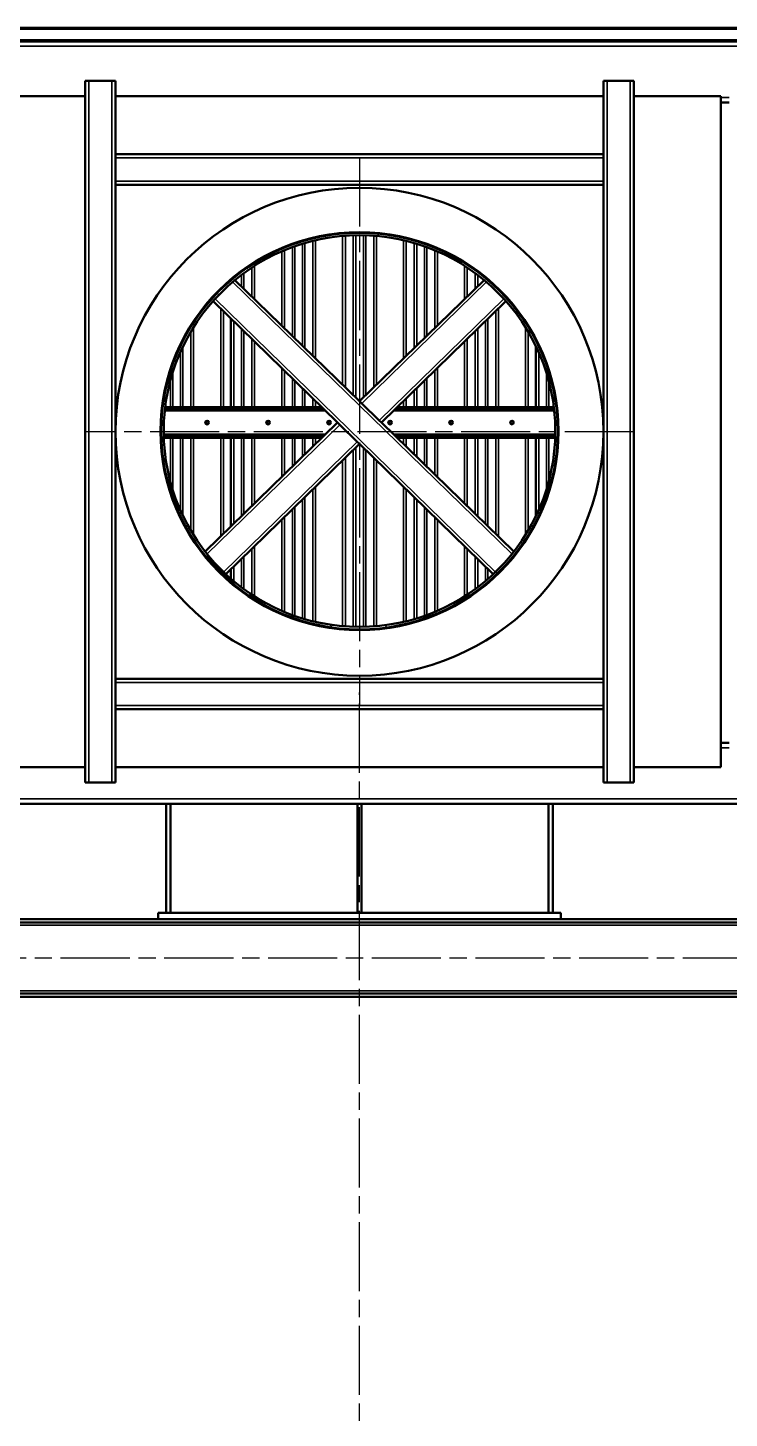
# Model space of a CAD drawing. Header units: millimetres. Extents: x 0 to 25230, y 0 to 17820.
# Drawn here: x 3674 to 5399, y 5082 to 8501 of the extents above; entities that cross this region are included whole.
import ezdxf

# ---------------------------------------------------------------- set-up
doc = ezdxf.new("R2010")
doc.units = ezdxf.units.MM
doc.header["$LTSCALE"] = 30
doc.linetypes.add('CHAIN', pattern=[0.7087, 0.4724, -0.0591, 0.1181, -0.0591])
for name, color, linetype, lineweight in [('Видимые тонкие (ГОСТ)', 7, 'Continuous', 35), ('Видимый контур (ГОСТ)', 7, 'Continuous', 50), ('Маркер центра (ГОСТ)', 7, 'Continuous', 25), ('Осевая линия (ГОСТ)', 7, 'Continuous', 25), ('Штриховка (ГОСТ)', 7, 'Continuous', 18)]:
    doc.layers.add(name, color=color, linetype=linetype, lineweight=lineweight)

msp = doc.modelspace()

# ---------------------------------------------------------------- hatches: boundary and pattern name
at = {"layer": 'Штриховка (ГОСТ)'}
h = msp.add_hatch(dxfattribs=at)
h.set_pattern_fill('ANSI31', color=256, scale=762, angle=90.0002105, style=0)
h.set_pattern_definition([(135.0002, (0, 0), (-67.3517, -67.3522), [])])
edge = h.paths.add_edge_path()
edge.add_ellipse((4489.8456, 7509.5684), major_axis=(-487.5, 0), ratio=1, start_angle=0, end_angle=360)
edge = h.paths.add_edge_path(flags=0)
edge.add_ellipse((4489.8456, 7509.5684), major_axis=(-481.5, 0), ratio=1, start_angle=0, end_angle=360)

# ---------------------------------------------------------------- linework, layer by layer
at = {"layer": 'Видимые тонкие (ГОСТ)'}
for p, q in [((7152.3456, 8498.1822), (1827.3456, 8498.1822)), ((7152.3456, 8472.1855), (1827.3456, 8472.1855)), ((6912.3456, 8456.0684), (2067.3456, 8456.0684)), ((3823.8456, 6645.5684), (3823.8456, 8370.5684)), ((3880.8456, 6645.5684), (3880.8456, 8370.5684)), ((5098.8456, 6645.5684), (5098.8456, 8370.5684)), ((5155.8456, 6645.5684), (5155.8456, 8370.5684)), ((5399.0905, 8330.0684), (5378.5956, 8330.0684)), ((3889.8456, 8181.5684), (5089.8456, 8181.5684)), ((3889.8456, 8124.5684), (5089.8456, 8124.5684)), ((4324.6905, 7970.2328), (4324.6905, 7968.2405)), ((4330.6738, 7972.3343), (4330.6738, 7970.351)), ((4349.4585, 7978.3748), (4349.4585, 7976.4171)), ((4349.4585, 7970.1482), (4349.4585, 7719.6084)), ((4355.4418, 7980.125), (4355.4418, 7978.1747)), ((4355.4418, 7971.9296), (4355.4418, 7713.7823)), ((4375.0905, 7985.2986), (4375.0905, 7983.3696)), ((4375.0905, 7977.1938), (4375.0905, 7694.6498)), ((4381.6721, 7986.8382), (4381.6721, 7984.9154)), ((4381.6721, 7978.76), (4381.6721, 7688.2411)), ((4448.4603, 7997.1904), (4448.4603, 7995.3086)), ((4448.4603, 7989.2866), (4448.4603, 7623.2075)), ((4455.0419, 7997.7043), (4455.0419, 7995.8245)), ((4455.0419, 7989.809), (4455.0419, 7616.7988)), ((4474.6906, 7998.7087), (4474.6906, 7996.8328)), ((4474.6906, 7990.8299), (4474.6906, 7597.6664)), ((4480.6738, 7998.8575), (4480.6738, 7996.9822)), ((4480.6738, 7990.9811), (4480.6738, 7591.8403)), ((4499.4586, 7998.849), (4499.4586, 7996.9737)), ((4499.4586, 7990.9725), (4499.4586, 7592.2699)), ((4505.4418, 7998.6949), (4505.4418, 7996.8189)), ((4505.4418, 7990.8158), (4505.4418, 7598.0959)), ((4525.0905, 7997.6726), (4525.0905, 7995.7927)), ((4525.0905, 7989.7768), (4525.0905, 7617.2284)), ((4531.6721, 7997.1527), (4531.6721, 7995.2708)), ((4531.6721, 7989.2483), (4531.6721, 7623.6371)), ((4598.4603, 7986.738), (4598.4603, 7984.8148)), ((4598.4603, 7978.6581), (4598.4603, 7688.6707)), ((4605.0419, 7985.1919), (4605.0419, 7983.2625)), ((4605.0419, 7977.0854), (4605.0419, 7695.0794)), ((4624.6906, 7979.9988), (4624.6906, 7978.048)), ((4624.6906, 7971.8012), (4624.6906, 7714.2119)), ((4630.6738, 7978.2424), (4630.6738, 7976.2843)), ((4630.6738, 7970.0135), (4630.6738, 7720.0379)), ((4649.4586, 7972.1823), (4649.4586, 7970.1984)), ((4655.4418, 7970.0745), (4655.4418, 7968.0814)), ((4298.4608, 7959.968), (4298.4608, 7957.93)), ((4298.4608, 7951.3988), (4298.4608, 7769.2664)), ((4305.0424, 7962.7082), (4305.0424, 7960.6826)), ((4305.0424, 7954.1919), (4305.0424, 7762.8577)), ((4324.6905, 7961.8582), (4324.6905, 7743.7257)), ((4330.6738, 7963.9984), (4330.6738, 7737.8996)), ((4649.4586, 7963.8436), (4649.4586, 7738.3292)), ((4655.4418, 7961.6969), (4655.4418, 7744.1553)), ((4675.0905, 7962.5279), (4675.0905, 7960.5015)), ((4675.0905, 7954.0081), (4675.0905, 7763.2877)), ((4681.6721, 7959.7801), (4681.6721, 7957.7412)), ((4681.6721, 7951.2073), (4681.6721, 7769.6964)), ((4199.4593, 7903.4767), (4199.4593, 7901.1448)), ((4205.3856, 7907.7774), (4205.3856, 7905.4709)), ((4225.0895, 7921.1412), (4225.0895, 7918.91)), ((4225.0895, 7911.7456), (4225.0895, 7840.71)), ((4231.6084, 7925.2624), (4231.6084, 7923.0534)), ((4231.6084, 7915.9621), (4231.6084, 7834.3624)), ((4748.4603, 7925.0276), (4748.4603, 7922.8174)), ((4748.4603, 7915.722), (4748.4603, 7834.73)), ((4755.0419, 7920.8577), (4755.0419, 7918.6249)), ((4755.0419, 7911.4555), (4755.0419, 7841.1387)), ((4774.6906, 7907.5022), (4774.6906, 7905.194)), ((4780.6738, 7903.1505), (4780.6738, 7900.8167)), ((4173.4932, 7880.4827), (4172.1441, 7881.7964)), ((4864.7312, 7207.4044), (4177.8106, 7876.2787)), ((4180.6738, 7888.9109), (4180.6738, 7886.4889)), ((4199.4593, 7893.6492), (4199.4593, 7865.6669)), ((4205.3856, 7898.0588), (4205.3856, 7859.8964)), ((4495.2209, 7577.6754), (4801.8806, 7876.2787)), ((4774.6906, 7897.7766), (4774.6906, 7860.2712)), ((4780.6738, 7893.3147), (4780.6738, 7866.0972)), ((4799.4586, 7888.5509), (4799.4586, 7886.1266)), ((4806.198, 7880.4827), (4807.5471, 7881.7964)), ((4130.3053, 7838.7903), (4128.9614, 7840.099)), ((4824.2197, 7163.106), (4134.6061, 7834.6025)), ((4538.2235, 7535.8025), (4845.0851, 7834.6025)), ((4849.3859, 7838.7903), (4850.7299, 7840.099)), ((4148.4603, 7810.6441), (4148.4603, 7568.0684)), ((4155.0419, 7804.2354), (4155.0419, 7568.0684)), ((4825.0905, 7804.665), (4825.0905, 7568.0684)), ((4831.6721, 7811.0737), (4831.6721, 7568.0684)), ((4075.0905, 7769.3108), (4075.0905, 7765.7606)), ((4081.6721, 7779.5356), (4081.6721, 7776.1217)), ((4081.6721, 7764.983), (4081.6721, 7568.0684)), ((4174.6355, 7785.1565), (4174.6355, 7568.0684)), ((4180.6738, 7779.2769), (4180.6738, 7568.0684)), ((4799.4586, 7779.7064), (4799.4586, 7568.0684)), ((4805.4418, 7785.5325), (4805.4418, 7568.0684)), ((4898.4603, 7778.8674), (4898.4603, 7775.4449)), ((4898.4603, 7764.2767), (4898.4603, 7568.0684)), ((4905.0419, 7768.605), (4905.0419, 7765.0451)), ((4055.4418, 7734.9154), (4055.4418, 7730.814)), ((4075.0905, 7754.1506), (4075.0905, 7568.0684)), ((4199.4593, 7760.9849), (4199.4593, 7568.0684)), ((4205.3856, 7755.2143), (4205.3856, 7568.0684)), ((4225.0895, 7736.028), (4225.0895, 7568.0684)), ((4231.6084, 7729.6804), (4231.6084, 7568.0684)), ((4748.4603, 7730.048), (4748.4603, 7568.0684)), ((4755.0419, 7736.4567), (4755.0419, 7568.0684)), ((4774.6906, 7755.5891), (4774.6906, 7568.0684)), ((4780.6738, 7761.4152), (4780.6738, 7568.0684)), ((4905.0419, 7753.401), (4905.0419, 7568.0684)), ((4924.6355, 7734.1695), (4924.6355, 7730.0542)), ((4049.4586, 7722.9862), (4049.4586, 7718.651)), ((4049.4586, 7704.2515), (4049.4586, 7568.0684)), ((4055.4418, 7717.2596), (4055.4418, 7568.0684)), ((4924.6355, 7716.45), (4924.6355, 7568.0684)), ((4930.6738, 7722.0735), (4930.6738, 7717.7192)), ((4930.6738, 7703.2505), (4930.6738, 7568.0684)), ((4024.6906, 7661.6167), (4024.6906, 7655.4692)), ((4030.6738, 7678.829), (4030.6738, 7673.329)), ((4298.4608, 7664.5844), (4298.4608, 7568.0684)), ((4681.6721, 7665.0144), (4681.6721, 7568.0684)), ((4949.4593, 7677.6254), (4949.4593, 7672.0846)), ((4955.3856, 7660.4341), (4955.3856, 7654.2364)), ((4024.6906, 7633.959), (4024.6906, 7568.0684)), ((4030.6738, 7654.4943), (4030.6738, 7568.0684)), ((4305.0424, 7658.1756), (4305.0424, 7568.0684)), ((4324.6905, 7639.0437), (4324.6905, 7568.0684)), ((4330.6738, 7633.2176), (4330.6738, 7568.0684)), ((4649.4586, 7633.6471), (4649.4586, 7568.0684)), ((4655.4418, 7639.4732), (4655.4418, 7568.0684)), ((4675.0905, 7658.6057), (4675.0905, 7568.0684)), ((4949.4593, 7653.0867), (4949.4593, 7568.0684)), ((4955.3856, 7632.5108), (4955.3856, 7568.0684)), ((4349.4585, 7614.9264), (4349.4585, 7568.0684)), ((4355.4418, 7609.1003), (4355.4418, 7568.0684)), ((4624.6906, 7609.5298), (4624.6906, 7568.0684)), ((4630.6738, 7615.3559), (4630.6738, 7568.0684)), ((4004.8652, 7559.0684), (4002.9805, 7559.0684)), ((4005.0419, 7576.3011), (4005.0419, 7568.0684)), ((4406.8235, 7559.0684), (4010.8968, 7559.0684)), ((4375.0905, 7589.9678), (4375.0905, 7568.0684)), ((4381.6721, 7583.5591), (4381.6721, 7568.0684)), ((4968.7945, 7559.0684), (4572.8677, 7559.0684)), ((4598.4603, 7583.9887), (4598.4603, 7568.0684)), ((4605.0419, 7590.3973), (4605.0419, 7568.0684)), ((4976.7107, 7559.0684), (4974.826, 7559.0684)), ((4975.0895, 7573.0209), (4975.0895, 7568.0684)), ((4441.4677, 7525.3343), (4114.9601, 7207.4044)), ((4002.4033, 7502.0684), (4000.5281, 7502.0684)), ((4406.8235, 7502.0684), (4008.404, 7502.0684)), ((4024.6906, 7493.0684), (4024.6906, 7385.1779)), ((4030.6738, 7493.0684), (4030.6738, 7364.6426)), ((4049.4586, 7493.0684), (4049.4586, 7314.8854)), ((4055.4418, 7493.0684), (4055.4418, 7301.8773)), ((4075.0905, 7493.0684), (4075.0905, 7264.9863)), ((4081.6721, 7493.0684), (4081.6721, 7254.1539)), ((4148.4603, 7493.0684), (4148.4603, 7250.4928)), ((4155.0419, 7493.0684), (4155.0419, 7256.9015)), ((4174.6355, 7493.0684), (4174.6355, 7275.9803)), ((4180.6738, 7493.0684), (4180.6738, 7281.86)), ((4199.4593, 7493.0684), (4199.4593, 7300.152)), ((4205.3856, 7493.0684), (4205.3856, 7305.9225)), ((4225.0895, 7493.0684), (4225.0895, 7325.1089)), ((4231.6084, 7493.0684), (4231.6084, 7331.4565)), ((4298.4608, 7493.0684), (4298.4608, 7396.5525)), ((4305.0424, 7493.0684), (4305.0424, 7402.9613)), ((4324.6905, 7493.0684), (4324.6905, 7422.0932)), ((4330.6738, 7493.0684), (4330.6738, 7427.9193)), ((4349.4585, 7493.0684), (4349.4585, 7446.2105)), ((4355.4418, 7493.0684), (4355.4418, 7452.0366)), ((4375.0905, 7493.0684), (4375.0905, 7471.1691)), ((4381.6721, 7493.0684), (4381.6721, 7477.5778)), ((4971.2872, 7502.0684), (4572.8677, 7502.0684)), ((4598.4603, 7493.0684), (4598.4603, 7477.1482)), ((4605.0419, 7493.0684), (4605.0419, 7470.7395)), ((4624.6906, 7493.0684), (4624.6906, 7451.6071)), ((4630.6738, 7493.0684), (4630.6738, 7445.781)), ((4649.4586, 7493.0684), (4649.4586, 7427.4897)), ((4655.4418, 7493.0684), (4655.4418, 7421.6637)), ((4675.0905, 7493.0684), (4675.0905, 7402.5312)), ((4681.6721, 7493.0684), (4681.6721, 7396.1225)), ((4748.4603, 7493.0684), (4748.4603, 7331.0889)), ((4755.0419, 7493.0684), (4755.0419, 7324.6802)), ((4774.6906, 7493.0684), (4774.6906, 7305.5478)), ((4780.6738, 7493.0684), (4780.6738, 7299.7217)), ((4799.4586, 7493.0684), (4799.4586, 7281.4304)), ((4805.4418, 7493.0684), (4805.4418, 7275.6044)), ((4825.0905, 7493.0684), (4825.0905, 7256.4719)), ((4831.6721, 7493.0684), (4831.6721, 7250.0632)), ((4898.4603, 7493.0684), (4898.4603, 7254.8602)), ((4905.0419, 7493.0684), (4905.0419, 7265.7359)), ((4924.6355, 7493.0684), (4924.6355, 7302.6869)), ((4930.6738, 7493.0684), (4930.6738, 7315.8864)), ((4949.4593, 7493.0684), (4949.4593, 7366.0502)), ((4955.3856, 7493.0684), (4955.3856, 7386.6261)), ((4979.1631, 7502.0684), (4977.2879, 7502.0684)), ((4005.0419, 7458.3669), (4005.0419, 7442.8358)), ((4484.4703, 7483.4615), (4155.4715, 7163.106)), ((4474.6906, 7463.4705), (4474.6906, 7028.307)), ((4480.6738, 7469.2966), (4480.6738, 7028.1558)), ((4499.4586, 7468.867), (4499.4586, 7028.1644)), ((4505.4418, 7463.0409), (4505.4418, 7028.3211)), ((4975.0895, 7462.7222), (4975.0895, 7446.116)), ((4448.4603, 7437.9294), (4448.4603, 7029.8503)), ((4455.0419, 7444.338), (4455.0419, 7029.3279)), ((4525.0905, 7443.9085), (4525.0905, 7029.3601)), ((4531.6721, 7437.4998), (4531.6721, 7029.8886)), ((4024.6906, 7363.6677), (4024.6906, 7357.5202)), ((4375.0905, 7366.4871), (4375.0905, 7041.943)), ((4381.6721, 7372.8957), (4381.6721, 7040.3769)), ((4598.4603, 7372.4662), (4598.4603, 7040.4788)), ((4605.0419, 7366.0575), (4605.0419, 7042.0515)), ((4955.3856, 7364.9005), (4955.3856, 7358.7028)), ((4030.6738, 7345.8079), (4030.6738, 7342.4436)), ((4324.6905, 7317.4111), (4324.6905, 7057.2787)), ((4330.6738, 7323.2373), (4330.6738, 7055.1385)), ((4349.4585, 7341.5285), (4349.4585, 7048.9887)), ((4355.4418, 7347.3545), (4355.4418, 7047.2073)), ((4624.6906, 7346.925), (4624.6906, 7047.3357)), ((4630.6738, 7341.099), (4630.6738, 7049.1234)), ((4649.4586, 7322.8077), (4649.4586, 7055.2932)), ((4655.4418, 7316.9816), (4655.4418, 7057.44)), ((4949.4593, 7347.0523), (4949.4593, 7342.2827)), ((4298.4608, 7291.8705), (4298.4608, 7067.7381)), ((4305.0424, 7298.2792), (4305.0424, 7064.945)), ((4675.0905, 7297.8492), (4675.0905, 7065.1288)), ((4681.6721, 7291.4405), (4681.6721, 7067.9296)), ((4225.0895, 7220.4268), (4225.0895, 7107.3913)), ((4231.6084, 7226.7744), (4231.6084, 7103.1748)), ((4748.4603, 7226.4069), (4748.4603, 7103.4149)), ((4755.0419, 7219.9982), (4755.0419, 7107.6814)), ((4199.4593, 7195.4699), (4199.4593, 7125.4877)), ((4205.3856, 7201.2405), (4205.3856, 7121.0781)), ((4774.6906, 7200.8657), (4774.6906, 7121.3602)), ((4780.6738, 7195.0396), (4780.6738, 7125.8222)), ((4174.6355, 7171.2983), (4174.6355, 7145.5838)), ((4180.6738, 7177.178), (4180.6738, 7140.441)), ((4799.4586, 7176.7484), (4799.4586, 7140.811)), ((4805.4418, 7170.9223), (4805.4418, 7145.9185)), ((3889.8456, 6891.5684), (5089.8456, 6891.5684)), ((3889.8456, 6834.5684), (5089.8456, 6834.5684)), ((5399.0905, 6731.0684), (5378.5956, 6731.0684)), ((6103.5225, 6605.0684), (2928.8966, 6605.0684)), ((2332.8456, 6294.9434), (6646.8456, 6294.9434)), ((2638.1343, 6132.9434), (6646.8456, 6132.9434))]:
    msp.add_line(p, q, dxfattribs=at)
at = {"layer": 'Видимый контур (ГОСТ)'}
for p, q in [((7152.1312, 8501.3684), (1827.56, 8501.3684)), ((7152.3456, 8469.1184), (1827.3456, 8469.1184)), ((7152.3456, 8468.5934), (1827.3456, 8468.5934)), ((6912.3456, 8468.0684), (2067.3456, 8468.0684)), ((3823.8456, 8370.5684), (3814.8456, 8370.5684)), ((3814.8456, 6645.5684), (3814.8456, 8370.5684)), ((3823.8456, 8370.5684), (3880.8456, 8370.5684)), ((3889.8456, 8370.5684), (3880.8456, 8370.5684)), ((3889.8456, 8190.5684), (3889.8456, 8370.5684)), ((5098.8456, 8370.5684), (5089.8456, 8370.5684)), ((5089.8456, 8190.5684), (5089.8456, 8370.5684)), ((5098.8456, 8370.5684), (5155.8456, 8370.5684)), ((5164.8456, 8370.5684), (5155.8456, 8370.5684)), ((5164.8456, 6645.5684), (5164.8456, 8370.5684)), ((3601.0956, 8333.0684), (3814.8456, 8333.0684)), ((3889.8456, 8333.0684), (5089.8456, 8333.0684)), ((5164.8456, 8333.0684), (5378.5956, 8333.0684)), ((5378.5956, 8333.0684), (5378.5956, 6683.0684)), ((5378.5956, 8318.0684), (5399.0905, 8318.0684)), ((3889.8456, 8190.5684), (3889.8456, 8181.5684)), ((3889.8456, 8190.5684), (5089.8456, 8190.5684)), ((3889.8456, 8124.5684), (3889.8456, 8181.5684)), ((5089.8456, 8181.5684), (5089.8456, 8190.5684)), ((5089.8456, 8181.5684), (5089.8456, 8124.5684)), ((3889.8456, 8124.5684), (3889.8456, 8115.5684)), ((3889.8456, 6900.5684), (3889.8456, 8115.5684)), ((3889.8456, 8115.5684), (5089.8456, 8115.5684)), ((5089.8456, 8115.5684), (5089.8456, 8124.5684)), ((5089.8456, 6900.5684), (5089.8456, 8115.5684)), ((4179.266, 7885.3297), (4177.9148, 7886.6454)), ((4489.8456, 7582.9095), (4183.5902, 7881.1191)), ((4489.8456, 7582.9095), (4796.101, 7881.1191)), ((4800.4252, 7885.3297), (4801.7764, 7886.6454)), ((4125.2794, 7833.216), (4123.9346, 7834.5254)), ((4854.4118, 7833.216), (4855.7566, 7834.5254)), ((4436.0924, 7530.5684), (4129.5828, 7829.0257)), ((4543.5988, 7530.5684), (4850.1085, 7829.0257)), ((4173.5472, 7786.2162), (4173.5472, 7568.0684)), ((4923.5472, 7736.2638), (4923.5472, 7732.1873)), ((4923.5472, 7718.7218), (4923.5472, 7568.0684)), ((4003.5429, 7564.3184), (4005.4298, 7564.3184)), ((4005.8683, 7568.0684), (4003.9797, 7568.0684)), ((4011.4685, 7564.3184), (4401.4318, 7564.3184)), ((4397.5807, 7568.0684), (4011.9126, 7568.0684)), ((4495.2209, 7577.6754), (4489.8456, 7582.9095)), ((4495.2209, 7577.6754), (4538.2235, 7535.8025)), ((4578.2594, 7564.3184), (4968.2228, 7564.3184)), ((4967.7787, 7568.0684), (4582.1106, 7568.0684)), ((4975.7115, 7568.0684), (4973.8229, 7568.0684)), ((4974.2614, 7564.3184), (4976.1483, 7564.3184)), ((4436.0924, 7530.5684), (4110.2752, 7213.3109)), ((4436.0924, 7530.5684), (4441.4677, 7525.3343)), ((4484.4703, 7483.4615), (4441.4677, 7525.3343)), ((4543.5988, 7530.5684), (4538.2235, 7535.8025)), ((4869.416, 7213.3109), (4543.5988, 7530.5684)), ((4002.5124, 7496.8184), (4000.6367, 7496.8184)), ((4002.6249, 7493.0684), (4000.7489, 7493.0684)), ((4401.4318, 7496.8184), (4008.5144, 7496.8184)), ((4397.5807, 7493.0684), (4008.6284, 7493.0684)), ((4173.5472, 7493.0684), (4173.5472, 7274.9207)), ((4971.1768, 7496.8184), (4578.2594, 7496.8184)), ((4971.0628, 7493.0684), (4582.1106, 7493.0684)), ((4923.5472, 7493.0684), (4923.5472, 7300.4151)), ((4978.9424, 7493.0684), (4977.0663, 7493.0684)), ((4979.0545, 7496.8184), (4977.1789, 7496.8184)), ((4489.8456, 7478.2274), (4160.9127, 7157.936)), ((4484.4703, 7483.4615), (4489.8456, 7478.2274)), ((4818.7785, 7157.936), (4489.8456, 7478.2274)), ((4029.9835, 7342.1923), (4031.7455, 7342.8336)), ((4949.7077, 7342.1923), (4947.9458, 7342.8336)), ((4173.5472, 7170.2386), (4173.5472, 7146.5291)), ((3889.8456, 6900.5684), (3889.8456, 6891.5684)), ((3889.8456, 6900.5684), (5089.8456, 6900.5684)), ((3889.8456, 6834.5684), (3889.8456, 6891.5684)), ((5089.8456, 6891.5684), (5089.8456, 6900.5684)), ((5089.8456, 6891.5684), (5089.8456, 6834.5684)), ((3889.8456, 6834.5684), (3889.8456, 6825.5684)), ((3889.8456, 6645.5684), (3889.8456, 6825.5684)), ((3889.8456, 6825.5684), (5089.8456, 6825.5684)), ((5089.8456, 6825.5684), (5089.8456, 6834.5684)), ((5089.8456, 6645.5684), (5089.8456, 6825.5684)), ((5378.5956, 6743.0684), (5399.0905, 6743.0684)), ((3814.8456, 6683.0684), (3601.0956, 6683.0684)), ((5089.8456, 6683.0684), (3889.8456, 6683.0684)), ((5378.5956, 6683.0684), (5164.8456, 6683.0684)), ((3814.8456, 6645.5684), (3823.8456, 6645.5684)), ((3880.8456, 6645.5684), (3823.8456, 6645.5684)), ((3880.8456, 6645.5684), (3889.8456, 6645.5684)), ((5089.8456, 6645.5684), (5098.8456, 6645.5684)), ((5155.8456, 6645.5684), (5098.8456, 6645.5684)), ((5155.8456, 6645.5684), (5164.8456, 6645.5684)), ((6106.2689, 6593.0684), (2924.7961, 6593.0684)), ((4014.1978, 6324.5684), (4014.1978, 6593.0684)), ((4024.6978, 6324.5684), (4024.6978, 6593.0684)), ((4484.5956, 6324.5684), (4484.5956, 6593.0684)), ((4495.0956, 6593.0684), (4495.0956, 6324.5684)), ((4954.6978, 6593.0684), (4954.6978, 6324.5684)), ((4965.1978, 6593.0684), (4965.1978, 6324.5684)), ((2332.8456, 6309.5684), (6646.8456, 6309.5684)), ((2332.8456, 6300.9434), (6646.8456, 6300.9434)), ((3994.8456, 6324.5684), (4984.8456, 6324.5684)), ((3994.8456, 6309.5684), (3994.8456, 6324.5684)), ((4024.6978, 6324.5684), (4014.1978, 6324.5684)), ((4954.6978, 6324.5684), (4965.1978, 6324.5684)), ((4984.8456, 6309.5684), (4984.8456, 6324.5684)), ((2332.8456, 6126.9434), (6646.8456, 6126.9434)), ((2332.8456, 6118.3184), (6646.8456, 6118.3184))]:
    msp.add_line(p, q, dxfattribs=at)
for centre, radius in [((4489.8456, 7508.0684), 600), ((4489.8456, 7509.5684), 489.375), ((4489.8456, 7509.5684), 487.5), ((4489.8456, 7509.5684), 481.5), ((4115.0471, 7530.5684), 4.4605), ((4115.0471, 7530.5684), 3.4052), ((4265.0471, 7530.5684), 4.4605), ((4265.0471, 7530.5684), 3.4052), ((4415.0471, 7530.5684), 4.4605), ((4415.0471, 7530.5684), 3.4052), ((4565.0471, 7530.5684), 4.4605), ((4565.0471, 7530.5684), 3.4052), ((4715.0471, 7530.5684), 4.4605), ((4715.0471, 7530.5684), 3.4052), ((4865.0471, 7530.5684), 4.4605), ((4865.0471, 7530.5684), 3.4052)]:
    msp.add_circle(centre, radius, dxfattribs=at)
at = {"layer": 'Маркер центра (ГОСТ)', "linetype": 'CHAIN', "ltscale": 11.993792}
for p, q in [((4489.8456, 8183.0684), (4489.8456, 6833.0684)), ((5164.8456, 7508.0684), (3814.8456, 7508.0684))]:
    msp.add_line(p, q, dxfattribs=at)
at = {"layer": 'Осевая линия (ГОСТ)', "linetype": 'CHAIN', "ltscale": 11.993792}
for p, q in [((4489.8456, 3099.5684), (4489.8456, 6866.8348)), ((1969.8456, 6213.9434), (7009.8456, 6213.9434))]:
    msp.add_line(p, q, dxfattribs=at)

doc.saveas('drawing.dxf')
